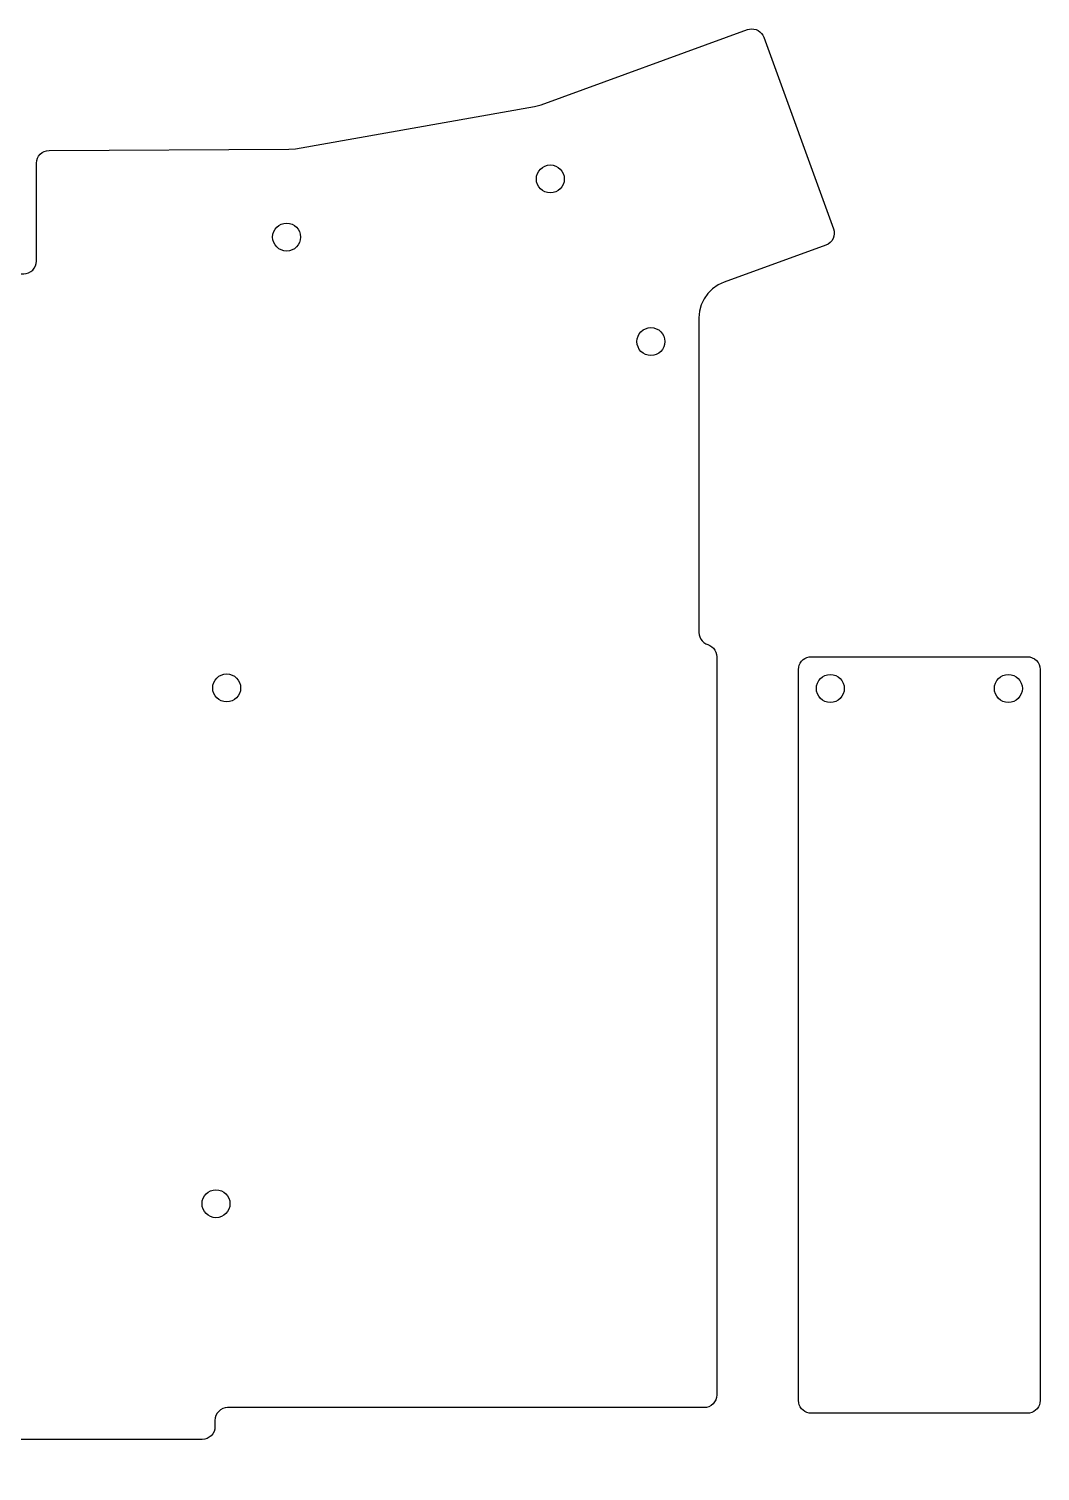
# Model space of a CAD drawing. Header units: inches. Extents: x 204 to 655, y 158 to 479.
# Drawn here: x 429.6 to 655.1, y 157.5 to 479.1 of the extents above; entities that cross this region are included whole.
import ezdxf

# ---------------------------------------------------------------- set-up
doc = ezdxf.new("R2010")
doc.units = ezdxf.units.IN
doc.header["$MEASUREMENT"] = 0

# ---------------------------------------------------------------- blocks, each defined once
blk = doc.blocks.new('block 9')
at = {"color": 7, "lineweight": 25, "true_color": 0xffffff}
blk.add_open_spline([(490.18, 432.65), (490.18, 434.37), (488.79, 435.76), (487.07, 435.76), (487.07, 435.76), (487.07, 435.76), (487.07, 435.76), (487.07, 435.76), (487.07, 435.76), (487.07, 435.76), (487.07, 435.76), (487.07, 435.76), (487.07, 435.76), (487.07, 435.76), (487.07, 435.76), (487.07, 435.76), (487.07, 435.76), (487.07, 435.76), (487.07, 435.76), (487.07, 435.76), (487.07, 435.76), (487.07, 435.76), (487.07, 435.76), (487.07, 435.76), (487.07, 435.76), (485.35, 435.76), (483.95, 434.37), (483.95, 432.65), (483.95, 432.65), (483.95, 432.65), (483.95, 432.65), (483.95, 432.65), (483.95, 432.65), (483.95, 432.65), (483.95, 432.65), (483.95, 432.65), (483.95, 432.65), (483.95, 432.65), (483.95, 432.65), (483.95, 432.65), (483.95, 432.65), (483.95, 432.65), (483.95, 432.65), (483.95, 432.65), (483.95, 432.65), (483.95, 432.65), (483.95, 432.65), (483.95, 432.65), (483.95, 432.65), (483.95, 430.93), (485.35, 429.53), (487.07, 429.53), (487.07, 429.53), (487.07, 429.53), (487.07, 429.53), (487.07, 429.53), (487.07, 429.53), (487.07, 429.53), (487.07, 429.53), (487.07, 429.53), (487.07, 429.53), (487.07, 429.53), (487.07, 429.53), (487.07, 429.53), (487.07, 429.53), (487.07, 429.53), (487.07, 429.53), (487.07, 429.53), (487.07, 429.53), (487.07, 429.53), (487.07, 429.53), (487.07, 429.53), (487.07, 429.53), (488.79, 429.53), (490.18, 430.93), (490.18, 432.65), (490.18, 432.65), (490.18, 432.65), (490.18, 432.65), (490.18, 432.65), (490.18, 432.65), (490.18, 432.65), (490.18, 432.65), (490.18, 432.65), (490.18, 432.65), (490.18, 432.65), (490.18, 432.65), (490.18, 432.65), (490.18, 432.65), (490.18, 432.65), (490.18, 432.65), (490.18, 432.65), (490.18, 432.65), (490.18, 432.65), (490.18, 432.65), (490.18, 432.65), (490.18, 432.65), (490.18, 432.65), (490.18, 432.65), (490.18, 432.65), (490.18, 432.65), (490.18, 432.65), (490.18, 432.65), (490.18, 432.65), (490.18, 432.65), (490.18, 432.65), (490.18, 432.65), (490.18, 432.65), (490.18, 432.65), (490.18, 432.65), (490.18, 432.65), (490.18, 432.65), (490.18, 432.65), (490.18, 432.65), (490.18, 432.65), (490.18, 432.65), (490.18, 432.65), (490.18, 432.65), (490.18, 432.65), (490.18, 432.65), (490.18, 432.65), (490.18, 432.65), (490.18, 432.65), (490.18, 432.65)], degree=3, knots=[0, 0, 0, 0, 1, 1, 1, 2, 2, 2, 3, 3, 3, 4, 4, 4, 5, 5, 5, 6, 6, 6, 7, 7, 7, 8, 8, 8, 9, 9, 9, 10, 10, 10, 11, 11, 11, 12, 12, 12, 13, 13, 13, 14, 14, 14, 15, 15, 15, 16, 16, 16, 17, 17, 17, 18, 18, 18, 19, 19, 19, 20, 20, 20, 21, 21, 21, 22, 22, 22, 23, 23, 23, 24, 24, 24, 25, 25, 25, 26, 26, 26, 27, 27, 27, 28, 28, 28, 29, 29, 29, 30, 30, 30, 31, 31, 31, 32, 32, 32, 33, 33, 33, 34, 34, 34, 35, 35, 35, 36, 36, 36, 37, 37, 37, 38, 38, 38, 39, 39, 39, 40, 40, 40, 41, 41, 41, 41], dxfattribs=at)
blk = doc.blocks.new('block 8')
blk.add_blockref('block 9', (0, 0))
blk = doc.blocks.new('block 7')
blk.add_blockref('block 8', (0, 0))
blk = doc.blocks.new('block 6')
blk.add_blockref('block 7', (0, 0))
blk = doc.blocks.new('block 13')
at = {"color": 7, "lineweight": 25, "true_color": 0xffffff}
blk.add_open_spline([(571.39, 409.36), (571.39, 411.08), (569.99, 412.47), (568.27, 412.47), (568.27, 412.47), (568.27, 412.47), (568.27, 412.47), (568.27, 412.47), (568.27, 412.47), (568.27, 412.47), (568.27, 412.47), (568.27, 412.47), (568.27, 412.47), (568.27, 412.47), (568.27, 412.47), (568.27, 412.47), (568.27, 412.47), (568.27, 412.47), (568.27, 412.47), (568.27, 412.47), (568.27, 412.47), (568.27, 412.47), (568.27, 412.47), (568.27, 412.47), (568.27, 412.47), (566.55, 412.47), (565.16, 411.08), (565.16, 409.36), (565.16, 409.36), (565.16, 409.36), (565.16, 409.36), (565.16, 409.36), (565.16, 409.36), (565.16, 409.36), (565.16, 409.36), (565.16, 409.36), (565.16, 409.36), (565.16, 409.36), (565.16, 409.36), (565.16, 409.36), (565.16, 409.36), (565.16, 409.36), (565.16, 409.36), (565.16, 409.36), (565.16, 409.36), (565.16, 409.36), (565.16, 409.36), (565.16, 409.36), (565.16, 409.36), (565.16, 407.64), (566.55, 406.24), (568.27, 406.24), (568.27, 406.24), (568.27, 406.24), (568.27, 406.24), (568.27, 406.24), (568.27, 406.24), (568.27, 406.24), (568.27, 406.24), (568.27, 406.24), (568.27, 406.24), (568.27, 406.24), (568.27, 406.24), (568.27, 406.24), (568.27, 406.24), (568.27, 406.24), (568.27, 406.24), (568.27, 406.24), (568.27, 406.24), (568.27, 406.24), (568.27, 406.24), (568.27, 406.24), (568.27, 406.24), (569.99, 406.24), (571.39, 407.64), (571.39, 409.36), (571.39, 409.36), (571.39, 409.36), (571.39, 409.36), (571.39, 409.36), (571.39, 409.36), (571.39, 409.36), (571.39, 409.36), (571.39, 409.36), (571.39, 409.36), (571.39, 409.36), (571.39, 409.36), (571.39, 409.36), (571.39, 409.36), (571.39, 409.36), (571.39, 409.36), (571.39, 409.36), (571.39, 409.36), (571.39, 409.36), (571.39, 409.36), (571.39, 409.36), (571.39, 409.36), (571.39, 409.36), (571.39, 409.36), (571.39, 409.36), (571.39, 409.36), (571.39, 409.36), (571.39, 409.36), (571.39, 409.36), (571.39, 409.36), (571.39, 409.36), (571.39, 409.36), (571.39, 409.36), (571.39, 409.36), (571.39, 409.36), (571.39, 409.36), (571.39, 409.36), (571.39, 409.36), (571.39, 409.36), (571.39, 409.36), (571.39, 409.36), (571.39, 409.36), (571.39, 409.36), (571.39, 409.36), (571.39, 409.36), (571.39, 409.36), (571.39, 409.36), (571.39, 409.36), (571.39, 409.36)], degree=3, knots=[0, 0, 0, 0, 1, 1, 1, 2, 2, 2, 3, 3, 3, 4, 4, 4, 5, 5, 5, 6, 6, 6, 7, 7, 7, 8, 8, 8, 9, 9, 9, 10, 10, 10, 11, 11, 11, 12, 12, 12, 13, 13, 13, 14, 14, 14, 15, 15, 15, 16, 16, 16, 17, 17, 17, 18, 18, 18, 19, 19, 19, 20, 20, 20, 21, 21, 21, 22, 22, 22, 23, 23, 23, 24, 24, 24, 25, 25, 25, 26, 26, 26, 27, 27, 27, 28, 28, 28, 29, 29, 29, 30, 30, 30, 31, 31, 31, 32, 32, 32, 33, 33, 33, 34, 34, 34, 35, 35, 35, 36, 36, 36, 37, 37, 37, 38, 38, 38, 39, 39, 39, 40, 40, 40, 41, 41, 41, 41], dxfattribs=at)
blk = doc.blocks.new('block 12')
blk.add_blockref('block 13', (0, 0))
blk = doc.blocks.new('block 11')
blk.add_blockref('block 12', (0, 0))
blk = doc.blocks.new('block 10')
blk.add_blockref('block 11', (0, 0))
blk = doc.blocks.new('block 29')
at = {"color": 7, "lineweight": 25, "true_color": 0xffffff}
blk.add_open_spline([(474.44, 217.15), (474.44, 218.87), (473.04, 220.26), (471.32, 220.26), (471.32, 220.26), (471.32, 220.26), (471.32, 220.26), (471.32, 220.26), (471.32, 220.26), (471.32, 220.26), (471.32, 220.26), (471.32, 220.26), (471.32, 220.26), (471.32, 220.26), (471.32, 220.26), (471.32, 220.26), (471.32, 220.26), (471.32, 220.26), (471.32, 220.26), (471.32, 220.26), (471.32, 220.26), (471.32, 220.26), (471.32, 220.26), (471.32, 220.26), (471.32, 220.26), (469.6, 220.26), (468.21, 218.87), (468.21, 217.15), (468.21, 217.15), (468.21, 217.15), (468.21, 217.15), (468.21, 217.15), (468.21, 217.15), (468.21, 217.15), (468.21, 217.15), (468.21, 217.15), (468.21, 217.15), (468.21, 217.15), (468.21, 217.15), (468.21, 217.15), (468.21, 217.15), (468.21, 217.15), (468.21, 217.15), (468.21, 217.15), (468.21, 217.15), (468.21, 217.15), (468.21, 217.15), (468.21, 217.15), (468.21, 217.15), (468.21, 215.43), (469.6, 214.03), (471.32, 214.03), (471.32, 214.03), (471.32, 214.03), (471.32, 214.03), (471.32, 214.03), (471.32, 214.03), (471.32, 214.03), (471.32, 214.03), (471.32, 214.03), (471.32, 214.03), (471.32, 214.03), (471.32, 214.03), (471.32, 214.03), (471.32, 214.03), (471.32, 214.03), (471.32, 214.03), (471.32, 214.03), (471.32, 214.03), (471.32, 214.03), (471.32, 214.03), (471.32, 214.03), (471.32, 214.03), (473.04, 214.03), (474.44, 215.43), (474.44, 217.15), (474.44, 217.15), (474.44, 217.15), (474.44, 217.15), (474.44, 217.15), (474.44, 217.15), (474.44, 217.15), (474.44, 217.15), (474.44, 217.15), (474.44, 217.15), (474.44, 217.15), (474.44, 217.15), (474.44, 217.15), (474.44, 217.15), (474.44, 217.15), (474.44, 217.15), (474.44, 217.15), (474.44, 217.15), (474.44, 217.15), (474.44, 217.15), (474.44, 217.15), (474.44, 217.15), (474.44, 217.15), (474.44, 217.15), (474.44, 217.15), (474.44, 217.15), (474.44, 217.15), (474.44, 217.15), (474.44, 217.15), (474.44, 217.15), (474.44, 217.15), (474.44, 217.15), (474.44, 217.15), (474.44, 217.15), (474.44, 217.15), (474.44, 217.15), (474.44, 217.15), (474.44, 217.15), (474.44, 217.15), (474.44, 217.15), (474.44, 217.15), (474.44, 217.15), (474.44, 217.15), (474.44, 217.15), (474.44, 217.15), (474.44, 217.15), (474.44, 217.15), (474.44, 217.15), (474.44, 217.15)], degree=3, knots=[0, 0, 0, 0, 1, 1, 1, 2, 2, 2, 3, 3, 3, 4, 4, 4, 5, 5, 5, 6, 6, 6, 7, 7, 7, 8, 8, 8, 9, 9, 9, 10, 10, 10, 11, 11, 11, 12, 12, 12, 13, 13, 13, 14, 14, 14, 15, 15, 15, 16, 16, 16, 17, 17, 17, 18, 18, 18, 19, 19, 19, 20, 20, 20, 21, 21, 21, 22, 22, 22, 23, 23, 23, 24, 24, 24, 25, 25, 25, 26, 26, 26, 27, 27, 27, 28, 28, 28, 29, 29, 29, 30, 30, 30, 31, 31, 31, 32, 32, 32, 33, 33, 33, 34, 34, 34, 35, 35, 35, 36, 36, 36, 37, 37, 37, 38, 38, 38, 39, 39, 39, 40, 40, 40, 41, 41, 41, 41], dxfattribs=at)
blk = doc.blocks.new('block 28')
blk.add_blockref('block 29', (0, 0))
blk = doc.blocks.new('block 27')
blk.add_blockref('block 28', (0, 0))
blk = doc.blocks.new('block 26')
blk.add_blockref('block 27', (0, 0))
blk = doc.blocks.new('block 33')
at = {"color": 7, "lineweight": 25, "true_color": 0xffffff}
blk.add_open_spline([(476.81, 332.14), (476.81, 333.86), (475.41, 335.26), (473.69, 335.26), (473.69, 335.26), (473.69, 335.26), (473.69, 335.26), (473.69, 335.26), (473.69, 335.26), (473.69, 335.26), (473.69, 335.26), (473.69, 335.26), (473.69, 335.26), (473.69, 335.26), (473.69, 335.26), (473.69, 335.26), (473.69, 335.26), (473.69, 335.26), (473.69, 335.26), (473.69, 335.26), (473.69, 335.26), (473.69, 335.26), (473.69, 335.26), (473.69, 335.26), (473.69, 335.26), (471.97, 335.26), (470.58, 333.86), (470.58, 332.14), (470.58, 332.14), (470.58, 332.14), (470.58, 332.14), (470.58, 332.14), (470.58, 332.14), (470.58, 332.14), (470.58, 332.14), (470.58, 332.14), (470.58, 332.14), (470.58, 332.14), (470.58, 332.14), (470.58, 332.14), (470.58, 332.14), (470.58, 332.14), (470.58, 332.14), (470.58, 332.14), (470.58, 332.14), (470.58, 332.14), (470.58, 332.14), (470.58, 332.14), (470.58, 332.14), (470.58, 330.42), (471.97, 329.03), (473.69, 329.03), (473.69, 329.03), (473.69, 329.03), (473.69, 329.03), (473.69, 329.03), (473.69, 329.03), (473.69, 329.03), (473.69, 329.03), (473.69, 329.03), (473.69, 329.03), (473.69, 329.03), (473.69, 329.03), (473.69, 329.03), (473.69, 329.03), (473.69, 329.03), (473.69, 329.03), (473.69, 329.03), (473.69, 329.03), (473.69, 329.03), (473.69, 329.03), (473.69, 329.03), (473.69, 329.03), (475.41, 329.03), (476.81, 330.42), (476.81, 332.14), (476.81, 332.14), (476.81, 332.14), (476.81, 332.14), (476.81, 332.14), (476.81, 332.14), (476.81, 332.14), (476.81, 332.14), (476.81, 332.14), (476.81, 332.14), (476.81, 332.14), (476.81, 332.14), (476.81, 332.14), (476.81, 332.14), (476.81, 332.14), (476.81, 332.14), (476.81, 332.14), (476.81, 332.14), (476.81, 332.14), (476.81, 332.14), (476.81, 332.14), (476.81, 332.14), (476.81, 332.14), (476.81, 332.14), (476.81, 332.14), (476.81, 332.14), (476.81, 332.14), (476.81, 332.14), (476.81, 332.14), (476.81, 332.14), (476.81, 332.14), (476.81, 332.14), (476.81, 332.14), (476.81, 332.14), (476.81, 332.14), (476.81, 332.14), (476.81, 332.14), (476.81, 332.14), (476.81, 332.14), (476.81, 332.14), (476.81, 332.14), (476.81, 332.14), (476.81, 332.14), (476.81, 332.14), (476.81, 332.14), (476.81, 332.14), (476.81, 332.14), (476.81, 332.14), (476.81, 332.14)], degree=3, knots=[0, 0, 0, 0, 1, 1, 1, 2, 2, 2, 3, 3, 3, 4, 4, 4, 5, 5, 5, 6, 6, 6, 7, 7, 7, 8, 8, 8, 9, 9, 9, 10, 10, 10, 11, 11, 11, 12, 12, 12, 13, 13, 13, 14, 14, 14, 15, 15, 15, 16, 16, 16, 17, 17, 17, 18, 18, 18, 19, 19, 19, 20, 20, 20, 21, 21, 21, 22, 22, 22, 23, 23, 23, 24, 24, 24, 25, 25, 25, 26, 26, 26, 27, 27, 27, 28, 28, 28, 29, 29, 29, 30, 30, 30, 31, 31, 31, 32, 32, 32, 33, 33, 33, 34, 34, 34, 35, 35, 35, 36, 36, 36, 37, 37, 37, 38, 38, 38, 39, 39, 39, 40, 40, 40, 41, 41, 41, 41], dxfattribs=at)
blk = doc.blocks.new('block 32')
blk.add_blockref('block 33', (0, 0))
blk = doc.blocks.new('block 31')
blk.add_blockref('block 32', (0, 0))
blk = doc.blocks.new('block 30')
blk.add_blockref('block 31', (0, 0))
blk = doc.blocks.new('block 37')
at = {"color": 7, "lineweight": 25, "true_color": 0xffffff}
blk.add_open_spline([(548.97, 445.62), (548.97, 447.34), (547.58, 448.73), (545.86, 448.73), (545.86, 448.73), (545.86, 448.73), (545.86, 448.73), (545.86, 448.73), (545.86, 448.73), (545.86, 448.73), (545.86, 448.73), (545.86, 448.73), (545.86, 448.73), (545.86, 448.73), (545.86, 448.73), (545.86, 448.73), (545.86, 448.73), (545.86, 448.73), (545.86, 448.73), (545.86, 448.73), (545.86, 448.73), (545.86, 448.73), (545.86, 448.73), (545.86, 448.73), (545.86, 448.73), (544.14, 448.73), (542.74, 447.34), (542.74, 445.62), (542.74, 445.62), (542.74, 445.62), (542.74, 445.62), (542.74, 445.62), (542.74, 445.62), (542.74, 445.62), (542.74, 445.62), (542.74, 445.62), (542.74, 445.62), (542.74, 445.62), (542.74, 445.62), (542.74, 445.62), (542.74, 445.62), (542.74, 445.62), (542.74, 445.62), (542.74, 445.62), (542.74, 445.62), (542.74, 445.62), (542.74, 445.62), (542.74, 445.62), (542.74, 445.62), (542.74, 443.9), (544.14, 442.5), (545.86, 442.5), (545.86, 442.5), (545.86, 442.5), (545.86, 442.5), (545.86, 442.5), (545.86, 442.5), (545.86, 442.5), (545.86, 442.5), (545.86, 442.5), (545.86, 442.5), (545.86, 442.5), (545.86, 442.5), (545.86, 442.5), (545.86, 442.5), (545.86, 442.5), (545.86, 442.5), (545.86, 442.5), (545.86, 442.5), (545.86, 442.5), (545.86, 442.5), (545.86, 442.5), (545.86, 442.5), (547.58, 442.5), (548.97, 443.9), (548.97, 445.62), (548.97, 445.62), (548.97, 445.62), (548.97, 445.62), (548.97, 445.62), (548.97, 445.62), (548.97, 445.62), (548.97, 445.62), (548.97, 445.62), (548.97, 445.62), (548.97, 445.62), (548.97, 445.62), (548.97, 445.62), (548.97, 445.62), (548.97, 445.62), (548.97, 445.62), (548.97, 445.62), (548.97, 445.62), (548.97, 445.62), (548.97, 445.62), (548.97, 445.62), (548.97, 445.62), (548.97, 445.62), (548.97, 445.62), (548.97, 445.62), (548.97, 445.62), (548.97, 445.62), (548.97, 445.62), (548.97, 445.62), (548.97, 445.62), (548.97, 445.62), (548.97, 445.62), (548.97, 445.62), (548.97, 445.62), (548.97, 445.62), (548.97, 445.62), (548.97, 445.62), (548.97, 445.62), (548.97, 445.62), (548.97, 445.62), (548.97, 445.62), (548.97, 445.62), (548.97, 445.62), (548.97, 445.62), (548.97, 445.62), (548.97, 445.62), (548.97, 445.62), (548.97, 445.62), (548.97, 445.62)], degree=3, knots=[0, 0, 0, 0, 1, 1, 1, 2, 2, 2, 3, 3, 3, 4, 4, 4, 5, 5, 5, 6, 6, 6, 7, 7, 7, 8, 8, 8, 9, 9, 9, 10, 10, 10, 11, 11, 11, 12, 12, 12, 13, 13, 13, 14, 14, 14, 15, 15, 15, 16, 16, 16, 17, 17, 17, 18, 18, 18, 19, 19, 19, 20, 20, 20, 21, 21, 21, 22, 22, 22, 23, 23, 23, 24, 24, 24, 25, 25, 25, 26, 26, 26, 27, 27, 27, 28, 28, 28, 29, 29, 29, 30, 30, 30, 31, 31, 31, 32, 32, 32, 33, 33, 33, 34, 34, 34, 35, 35, 35, 36, 36, 36, 37, 37, 37, 38, 38, 38, 39, 39, 39, 40, 40, 40, 41, 41, 41, 41], dxfattribs=at)
blk = doc.blocks.new('block 36')
blk.add_blockref('block 37', (0, 0))
blk = doc.blocks.new('block 35')
blk.add_blockref('block 36', (0, 0))
blk = doc.blocks.new('block 34')
blk.add_blockref('block 35', (0, 0))
blk = doc.blocks.new('block 41')
at = {"color": 7, "lineweight": 25, "true_color": 0xffffff}
blk.add_lwpolyline([(306.39, 457.62), (306.94, 457.57), (307.47, 457.4), (307.96, 457.14), (308.39, 456.79), (308.74, 456.36), (309, 455.87), (309.16, 455.34), (309.22, 454.79)], dxfattribs=at)
blk = doc.blocks.new('block 40')
blk.add_blockref('block 41', (0, 0))
blk = doc.blocks.new('block 39')
blk.add_blockref('block 40', (0, 0))
blk = doc.blocks.new('block 44')
at = {"color": 7, "lineweight": 25, "true_color": 0xffffff}
blk.add_lwpolyline([(309.22, 454.79), (309.22, 440.63)], dxfattribs=at)
blk = doc.blocks.new('block 43')
blk.add_blockref('block 44', (0, 0))
blk = doc.blocks.new('block 42')
blk.add_blockref('block 43', (0, 0))
blk = doc.blocks.new('block 47')
at = {"color": 7, "lineweight": 25, "true_color": 0xffffff}
blk.add_lwpolyline([(309.22, 440.63), (309.27, 440.07), (309.43, 439.54), (309.7, 439.05), (310.05, 438.62), (310.48, 438.27), (310.97, 438.01), (311.5, 437.85), (312.05, 437.79)], dxfattribs=at)
blk = doc.blocks.new('block 46')
blk.add_blockref('block 47', (0, 0))
blk = doc.blocks.new('block 45')
blk.add_blockref('block 46', (0, 0))
blk = doc.blocks.new('block 50')
at = {"color": 7, "lineweight": 25, "true_color": 0xffffff}
blk.add_lwpolyline([(312.05, 437.79), (360.34, 437.79)], dxfattribs=at)
blk = doc.blocks.new('block 49')
blk.add_blockref('block 50', (0, 0))
blk = doc.blocks.new('block 48')
blk.add_blockref('block 49', (0, 0))
blk = doc.blocks.new('block 53')
at = {"color": 7, "lineweight": 25, "true_color": 0xffffff}
blk.add_lwpolyline([(360.34, 437.79), (360.9, 437.74), (361.43, 437.58), (361.92, 437.32), (362.35, 436.96), (362.7, 436.53), (362.96, 436.05), (363.12, 435.51), (363.18, 434.96)], dxfattribs=at)
blk = doc.blocks.new('block 52')
blk.add_blockref('block 53', (0, 0))
blk = doc.blocks.new('block 51')
blk.add_blockref('block 52', (0, 0))
blk = doc.blocks.new('block 56')
at = {"color": 7, "lineweight": 25, "true_color": 0xffffff}
blk.add_lwpolyline([(363.18, 434.96), (363.18, 427.31)], dxfattribs=at)
blk = doc.blocks.new('block 55')
blk.add_blockref('block 56', (0, 0))
blk = doc.blocks.new('block 54')
blk.add_blockref('block 55', (0, 0))
blk = doc.blocks.new('block 59')
at = {"color": 7, "lineweight": 25, "true_color": 0xffffff}
blk.add_lwpolyline([(363.18, 427.31), (363.22, 426.82), (363.35, 426.34), (363.56, 425.9), (363.84, 425.49), (364.19, 425.14), (364.59, 424.86), (365.04, 424.65), (365.52, 424.52), (366.01, 424.48)], dxfattribs=at)
blk = doc.blocks.new('block 58')
blk.add_blockref('block 59', (0, 0))
blk = doc.blocks.new('block 57')
blk.add_blockref('block 58', (0, 0))
blk = doc.blocks.new('block 62')
at = {"color": 7, "lineweight": 25, "true_color": 0xffffff}
blk.add_lwpolyline([(366.01, 424.48), (428.46, 424.48)], dxfattribs=at)
blk = doc.blocks.new('block 61')
blk.add_blockref('block 62', (0, 0))
blk = doc.blocks.new('block 60')
blk.add_blockref('block 61', (0, 0))
blk = doc.blocks.new('block 65')
at = {"color": 7, "lineweight": 25, "true_color": 0xffffff}
blk.add_lwpolyline([(428.46, 424.48), (429.02, 424.54), (429.55, 424.7), (430.04, 424.96), (430.47, 425.31), (430.82, 425.74), (431.08, 426.23), (431.24, 426.76), (431.3, 427.31)], dxfattribs=at)
blk = doc.blocks.new('block 64')
blk.add_blockref('block 65', (0, 0))
blk = doc.blocks.new('block 63')
blk.add_blockref('block 64', (0, 0))
blk = doc.blocks.new('block 68')
at = {"color": 7, "lineweight": 25, "true_color": 0xffffff}
blk.add_lwpolyline([(431.3, 427.31), (431.3, 449.14)], dxfattribs=at)
blk = doc.blocks.new('block 67')
blk.add_blockref('block 68', (0, 0))
blk = doc.blocks.new('block 66')
blk.add_blockref('block 67', (0, 0))
blk = doc.blocks.new('block 71')
at = {"color": 7, "lineweight": 25, "true_color": 0xffffff}
blk.add_lwpolyline([(431.3, 449.14), (431.35, 449.69), (431.51, 450.22), (431.77, 450.71), (432.12, 451.13), (432.55, 451.49), (433.03, 451.75), (433.56, 451.91), (434.12, 451.97)], dxfattribs=at)
blk = doc.blocks.new('block 70')
blk.add_blockref('block 71', (0, 0))
blk = doc.blocks.new('block 69')
blk.add_blockref('block 70', (0, 0))
blk = doc.blocks.new('block 74')
at = {"color": 7, "lineweight": 25, "true_color": 0xffffff}
blk.add_lwpolyline([(434.12, 451.97), (487.59, 452.22)], dxfattribs=at)
blk = doc.blocks.new('block 73')
blk.add_blockref('block 74', (0, 0))
blk = doc.blocks.new('block 72')
blk.add_blockref('block 73', (0, 0))
blk = doc.blocks.new('block 77')
at = {"color": 7, "lineweight": 25, "true_color": 0xffffff}
blk.add_lwpolyline([(487.59, 452.22), (489.02, 452.35)], dxfattribs=at)
blk = doc.blocks.new('block 76')
blk.add_blockref('block 77', (0, 0))
blk = doc.blocks.new('block 75')
blk.add_blockref('block 76', (0, 0))
blk = doc.blocks.new('block 80')
at = {"color": 7, "lineweight": 25, "true_color": 0xffffff}
blk.add_lwpolyline([(489.02, 452.35), (542.35, 461.77)], dxfattribs=at)
blk = doc.blocks.new('block 79')
blk.add_blockref('block 80', (0, 0))
blk = doc.blocks.new('block 78')
blk.add_blockref('block 79', (0, 0))
blk = doc.blocks.new('block 83')
at = {"color": 7, "lineweight": 25, "true_color": 0xffffff}
blk.add_lwpolyline([(542.35, 461.77), (543.78, 462.16)], dxfattribs=at)
blk = doc.blocks.new('block 82')
blk.add_blockref('block 83', (0, 0))
blk = doc.blocks.new('block 81')
blk.add_blockref('block 82', (0, 0))
blk = doc.blocks.new('block 86')
at = {"color": 7, "lineweight": 25, "true_color": 0xffffff}
blk.add_lwpolyline([(543.78, 462.16), (589.79, 478.9)], dxfattribs=at)
blk = doc.blocks.new('block 85')
blk.add_blockref('block 86', (0, 0))
blk = doc.blocks.new('block 84')
blk.add_blockref('block 85', (0, 0))
blk = doc.blocks.new('block 89')
at = {"color": 7, "lineweight": 25, "true_color": 0xffffff}
blk.add_lwpolyline([(589.79, 478.9), (590.27, 479.03), (590.76, 479.07), (591.25, 479.03), (591.73, 478.9), (592.18, 478.7), (592.58, 478.41), (592.93, 478.06), (593.21, 477.66), (593.42, 477.21)], dxfattribs=at)
blk = doc.blocks.new('block 88')
blk.add_blockref('block 89', (0, 0))
blk = doc.blocks.new('block 87')
blk.add_blockref('block 88', (0, 0))
blk = doc.blocks.new('block 92')
at = {"color": 7, "lineweight": 25, "true_color": 0xffffff}
blk.add_lwpolyline([(593.42, 477.21), (608.97, 434.49)], dxfattribs=at)
blk = doc.blocks.new('block 91')
blk.add_blockref('block 92', (0, 0))
blk = doc.blocks.new('block 90')
blk.add_blockref('block 91', (0, 0))
blk = doc.blocks.new('block 95')
at = {"color": 7, "lineweight": 25, "true_color": 0xffffff}
blk.add_lwpolyline([(608.97, 434.49), (609.11, 433.96), (609.14, 433.4), (609.06, 432.85), (608.88, 432.33), (608.59, 431.85), (608.22, 431.43), (607.78, 431.1), (607.28, 430.86)], dxfattribs=at)
blk = doc.blocks.new('block 94')
blk.add_blockref('block 95', (0, 0))
blk = doc.blocks.new('block 93')
blk.add_blockref('block 94', (0, 0))
blk = doc.blocks.new('block 98')
at = {"color": 7, "lineweight": 25, "true_color": 0xffffff}
blk.add_lwpolyline([(607.28, 430.86), (584.59, 422.6)], dxfattribs=at)
blk = doc.blocks.new('block 97')
blk.add_blockref('block 98', (0, 0))
blk = doc.blocks.new('block 96')
blk.add_blockref('block 97', (0, 0))
blk = doc.blocks.new('block 101')
at = {"color": 7, "lineweight": 25, "true_color": 0xffffff}
blk.add_lwpolyline([(584.59, 422.6), (583.25, 421.98), (582.04, 421.13), (580.99, 420.08), (580.14, 418.87), (579.51, 417.53), (579.13, 416.1), (579, 414.62)], dxfattribs=at)
blk = doc.blocks.new('block 100')
blk.add_blockref('block 101', (0, 0))
blk = doc.blocks.new('block 99')
blk.add_blockref('block 100', (0, 0))
blk = doc.blocks.new('block 104')
at = {"color": 7, "lineweight": 25, "true_color": 0xffffff}
blk.add_lwpolyline([(579, 414.62), (579, 344.5)], dxfattribs=at)
blk = doc.blocks.new('block 103')
blk.add_blockref('block 104', (0, 0))
blk = doc.blocks.new('block 102')
blk.add_blockref('block 103', (0, 0))
blk = doc.blocks.new('block 107')
at = {"color": 7, "lineweight": 25, "true_color": 0xffffff}
blk.add_lwpolyline([(579, 344.5), (579.05, 343.99), (579.18, 343.5), (579.41, 343.04), (579.71, 342.63), (580.08, 342.28), (580.51, 342), (580.98, 341.8)], dxfattribs=at)
blk = doc.blocks.new('block 106')
blk.add_blockref('block 107', (0, 0))
blk = doc.blocks.new('block 105')
blk.add_blockref('block 106', (0, 0))
blk = doc.blocks.new('block 110')
at = {"color": 7, "lineweight": 25, "true_color": 0xffffff}
blk.add_lwpolyline([(580.98, 341.8), (581.45, 341.6), (581.88, 341.32), (582.25, 340.97), (582.55, 340.56), (582.78, 340.1), (582.91, 339.61), (582.96, 339.1)], dxfattribs=at)
blk = doc.blocks.new('block 109')
blk.add_blockref('block 110', (0, 0))
blk = doc.blocks.new('block 108')
blk.add_blockref('block 109', (0, 0))
blk = doc.blocks.new('block 113')
at = {"color": 7, "lineweight": 25, "true_color": 0xffffff}
blk.add_lwpolyline([(582.96, 339.1), (582.96, 239.81), (582.96, 174.52)], dxfattribs=at)
blk = doc.blocks.new('block 112')
blk.add_blockref('block 113', (0, 0))
blk = doc.blocks.new('block 111')
blk.add_blockref('block 112', (0, 0))
blk = doc.blocks.new('block 116')
at = {"color": 7, "lineweight": 25, "true_color": 0xffffff}
blk.add_lwpolyline([(582.96, 174.52), (582.91, 173.97), (582.75, 173.43), (582.48, 172.95), (582.13, 172.52), (581.7, 172.16), (581.21, 171.9), (580.68, 171.74), (580.13, 171.69)], dxfattribs=at)
blk = doc.blocks.new('block 115')
blk.add_blockref('block 116', (0, 0))
blk = doc.blocks.new('block 114')
blk.add_blockref('block 115', (0, 0))
blk = doc.blocks.new('block 119')
at = {"color": 7, "lineweight": 25, "true_color": 0xffffff}
blk.add_lwpolyline([(580.13, 171.69), (473.92, 171.69)], dxfattribs=at)
blk = doc.blocks.new('block 118')
blk.add_blockref('block 119', (0, 0))
blk = doc.blocks.new('block 117')
blk.add_blockref('block 118', (0, 0))
blk = doc.blocks.new('block 122')
at = {"color": 7, "lineweight": 25, "true_color": 0xffffff}
blk.add_lwpolyline([(473.92, 171.69), (473.37, 171.63), (472.84, 171.47), (472.35, 171.21), (471.92, 170.86), (471.57, 170.43), (471.31, 169.94), (471.15, 169.41), (471.09, 168.85)], dxfattribs=at)
blk = doc.blocks.new('block 121')
blk.add_blockref('block 122', (0, 0))
blk = doc.blocks.new('block 120')
blk.add_blockref('block 121', (0, 0))
blk = doc.blocks.new('block 125')
at = {"color": 7, "lineweight": 25, "true_color": 0xffffff}
blk.add_lwpolyline([(471.09, 168.85), (471.09, 167.44)], dxfattribs=at)
blk = doc.blocks.new('block 124')
blk.add_blockref('block 125', (0, 0))
blk = doc.blocks.new('block 123')
blk.add_blockref('block 124', (0, 0))
blk = doc.blocks.new('block 128')
at = {"color": 7, "lineweight": 25, "true_color": 0xffffff}
blk.add_lwpolyline([(471.09, 167.44), (471.04, 166.88), (470.88, 166.35), (470.61, 165.86), (470.26, 165.43), (469.83, 165.08), (469.34, 164.82), (468.81, 164.66), (468.26, 164.61)], dxfattribs=at)
blk = doc.blocks.new('block 127')
blk.add_blockref('block 128', (0, 0))
blk = doc.blocks.new('block 126')
blk.add_blockref('block 127', (0, 0))
blk = doc.blocks.new('block 131')
at = {"color": 7, "lineweight": 25, "true_color": 0xffffff}
blk.add_lwpolyline([(468.26, 164.61), (419.97, 164.61)], dxfattribs=at)
blk = doc.blocks.new('block 130')
blk.add_blockref('block 131', (0, 0))
blk = doc.blocks.new('block 129')
blk.add_blockref('block 130', (0, 0))
blk = doc.blocks.new('block 134')
at = {"color": 7, "lineweight": 25, "true_color": 0xffffff}
blk.add_lwpolyline([(419.97, 164.61), (419.41, 164.55), (418.88, 164.39), (418.39, 164.13), (417.96, 163.78), (417.61, 163.35), (417.35, 162.86), (417.19, 162.33), (417.13, 161.77)], dxfattribs=at)
blk = doc.blocks.new('block 133')
blk.add_blockref('block 134', (0, 0))
blk = doc.blocks.new('block 132')
blk.add_blockref('block 133', (0, 0))
blk = doc.blocks.new('block 137')
at = {"color": 7, "lineweight": 25, "true_color": 0xffffff}
blk.add_lwpolyline([(417.13, 161.77), (417.13, 160.36)], dxfattribs=at)
blk = doc.blocks.new('block 136')
blk.add_blockref('block 137', (0, 0))
blk = doc.blocks.new('block 135')
blk.add_blockref('block 136', (0, 0))
blk = doc.blocks.new('block 140')
at = {"color": 7, "lineweight": 25, "true_color": 0xffffff}
blk.add_lwpolyline([(417.13, 160.36), (417.08, 159.8), (416.92, 159.27), (416.66, 158.78), (416.3, 158.35), (415.87, 158), (415.38, 157.74), (414.85, 157.58), (414.3, 157.53)], dxfattribs=at)
blk = doc.blocks.new('block 139')
blk.add_blockref('block 140', (0, 0))
blk = doc.blocks.new('block 138')
blk.add_blockref('block 139', (0, 0))
blk = doc.blocks.new('block 143')
at = {"color": 7, "lineweight": 25, "true_color": 0xffffff}
blk.add_lwpolyline([(414.3, 157.53), (368.84, 157.53)], dxfattribs=at)
blk = doc.blocks.new('block 142')
blk.add_blockref('block 143', (0, 0))
blk = doc.blocks.new('block 141')
blk.add_blockref('block 142', (0, 0))
blk = doc.blocks.new('block 146')
at = {"color": 7, "lineweight": 25, "true_color": 0xffffff}
blk.add_lwpolyline([(368.84, 157.53), (368.35, 157.57), (367.87, 157.7), (367.42, 157.9), (367.02, 158.19), (366.67, 158.54), (366.39, 158.94), (366.18, 159.39), (366.05, 159.86), (366.01, 160.36)], dxfattribs=at)
blk = doc.blocks.new('block 145')
blk.add_blockref('block 146', (0, 0))
blk = doc.blocks.new('block 144')
blk.add_blockref('block 145', (0, 0))
blk = doc.blocks.new('block 149')
at = {"color": 7, "lineweight": 25, "true_color": 0xffffff}
blk.add_lwpolyline([(366.01, 160.36), (366.01, 168)], dxfattribs=at)
blk = doc.blocks.new('block 148')
blk.add_blockref('block 149', (0, 0))
blk = doc.blocks.new('block 147')
blk.add_blockref('block 148', (0, 0))
blk = doc.blocks.new('block 152')
at = {"color": 7, "lineweight": 25, "true_color": 0xffffff}
blk.add_lwpolyline([(366.01, 168), (365.95, 168.56), (365.79, 169.09), (365.53, 169.58), (365.18, 170.01), (364.75, 170.36), (364.26, 170.62), (363.73, 170.78), (363.18, 170.84)], dxfattribs=at)
blk = doc.blocks.new('block 151')
blk.add_blockref('block 152', (0, 0))
blk = doc.blocks.new('block 150')
blk.add_blockref('block 151', (0, 0))
blk = doc.blocks.new('block 155')
at = {"color": 7, "lineweight": 25, "true_color": 0xffffff}
blk.add_lwpolyline([(363.18, 170.84), (314.88, 170.84)], dxfattribs=at)
blk = doc.blocks.new('block 154')
blk.add_blockref('block 155', (0, 0))
blk = doc.blocks.new('block 153')
blk.add_blockref('block 154', (0, 0))
blk = doc.blocks.new('block 158')
at = {"color": 7, "lineweight": 25, "true_color": 0xffffff}
blk.add_lwpolyline([(314.88, 170.84), (314.39, 170.88), (313.91, 171.01), (313.47, 171.22), (313.06, 171.5), (312.71, 171.85), (312.43, 172.25), (312.22, 172.7), (312.09, 173.18), (312.05, 173.67)], dxfattribs=at)
blk = doc.blocks.new('block 157')
blk.add_blockref('block 158', (0, 0))
blk = doc.blocks.new('block 156')
blk.add_blockref('block 157', (0, 0))
blk = doc.blocks.new('block 161')
at = {"color": 7, "lineweight": 25, "true_color": 0xffffff}
blk.add_lwpolyline([(312.05, 173.67), (312.05, 187.83)], dxfattribs=at)
blk = doc.blocks.new('block 160')
blk.add_blockref('block 161', (0, 0))
blk = doc.blocks.new('block 159')
blk.add_blockref('block 160', (0, 0))
blk = doc.blocks.new('block 164')
at = {"color": 7, "lineweight": 25, "true_color": 0xffffff}
blk.add_lwpolyline([(312.05, 187.83), (312, 188.38), (311.83, 188.92), (311.57, 189.41), (311.22, 189.83), (310.79, 190.19), (310.3, 190.45), (309.77, 190.61), (309.22, 190.66)], dxfattribs=at)
blk = doc.blocks.new('block 163')
blk.add_blockref('block 164', (0, 0))
blk = doc.blocks.new('block 162')
blk.add_blockref('block 163', (0, 0))
blk = doc.blocks.new('block 167')
at = {"color": 7, "lineweight": 25, "true_color": 0xffffff}
blk.add_lwpolyline([(309.22, 190.66), (258.09, 190.66), (206.97, 190.66)], dxfattribs=at)
blk = doc.blocks.new('block 166')
blk.add_blockref('block 167', (0, 0))
blk = doc.blocks.new('block 165')
blk.add_blockref('block 166', (0, 0))
blk = doc.blocks.new('block 170')
at = {"color": 7, "lineweight": 25, "true_color": 0xffffff}
blk.add_lwpolyline([(206.97, 190.66), (206.42, 190.72), (205.88, 190.88), (205.39, 191.14), (204.96, 191.49), (204.61, 191.92), (204.35, 192.41), (204.19, 192.94), (204.13, 193.5)], dxfattribs=at)
blk = doc.blocks.new('block 169')
blk.add_blockref('block 170', (0, 0))
blk = doc.blocks.new('block 168')
blk.add_blockref('block 169', (0, 0))
blk = doc.blocks.new('block 173')
at = {"color": 7, "lineweight": 25, "true_color": 0xffffff}
blk.add_lwpolyline([(204.13, 193.5), (204.13, 454.79)], dxfattribs=at)
blk = doc.blocks.new('block 172')
blk.add_blockref('block 173', (0, 0))
blk = doc.blocks.new('block 171')
blk.add_blockref('block 172', (0, 0))
blk = doc.blocks.new('block 176')
at = {"color": 7, "lineweight": 25, "true_color": 0xffffff}
blk.add_lwpolyline([(204.13, 454.79), (204.18, 455.28), (204.31, 455.76), (204.51, 456.2), (204.8, 456.61), (205.15, 456.96), (205.55, 457.24), (206, 457.45), (206.48, 457.58), (206.97, 457.62)], dxfattribs=at)
blk = doc.blocks.new('block 175')
blk.add_blockref('block 176', (0, 0))
blk = doc.blocks.new('block 174')
blk.add_blockref('block 175', (0, 0))
blk = doc.blocks.new('block 179')
at = {"color": 7, "lineweight": 25, "true_color": 0xffffff}
blk.add_lwpolyline([(206.97, 457.62), (258.09, 457.62), (306.39, 457.62)], dxfattribs=at)
blk = doc.blocks.new('block 178')
blk.add_blockref('block 179', (0, 0))
blk = doc.blocks.new('block 177')
blk.add_blockref('block 178', (0, 0))
blk = doc.blocks.new('block 38')
for name in ['block 84', 'block 87', 'block 90', 'block 78', 'block 81', 'block 174', 'block 177', 'block 39', 'block 171', 'block 42', 'block 69', 'block 72', 'block 75', 'block 66', 'block 45', 'block 48', 'block 51', 'block 54', 'block 93', 'block 96', 'block 57', 'block 60', 'block 63', 'block 99', 'block 102', 'block 105', 'block 108', 'block 111', 'block 168', 'block 165', 'block 162', 'block 159', 'block 156', 'block 114', 'block 153', 'block 150', 'block 120', 'block 117', 'block 147', 'block 126', 'block 123', 'block 132', 'block 129', 'block 135', 'block 144', 'block 138', 'block 141']:
    blk.add_blockref(name, (0, 0))
blk = doc.blocks.new('block 183')
at = {"color": 7, "lineweight": 25, "true_color": 0xffffff}
blk.add_lwpolyline([(604.03, 170.43), (603.54, 170.47), (603.06, 170.6), (602.62, 170.81), (602.21, 171.09), (601.86, 171.44), (601.58, 171.85), (601.37, 172.29), (601.24, 172.77), (601.2, 173.26)], dxfattribs=at)
blk = doc.blocks.new('block 182')
blk.add_blockref('block 183', (0, 0))
blk = doc.blocks.new('block 181')
blk.add_blockref('block 182', (0, 0))
blk = doc.blocks.new('block 186')
at = {"color": 7, "lineweight": 25, "true_color": 0xffffff}
blk.add_lwpolyline([(601.2, 173.26), (601.2, 336.26)], dxfattribs=at)
blk = doc.blocks.new('block 185')
blk.add_blockref('block 186', (0, 0))
blk = doc.blocks.new('block 184')
blk.add_blockref('block 185', (0, 0))
blk = doc.blocks.new('block 189')
at = {"color": 7, "lineweight": 25, "true_color": 0xffffff}
blk.add_lwpolyline([(601.2, 336.26), (601.24, 336.76), (601.37, 337.24), (601.58, 337.68), (601.86, 338.09), (602.21, 338.44), (602.62, 338.72), (603.06, 338.93), (603.54, 339.06), (604.03, 339.1)], dxfattribs=at)
blk = doc.blocks.new('block 188')
blk.add_blockref('block 189', (0, 0))
blk = doc.blocks.new('block 187')
blk.add_blockref('block 188', (0, 0))
blk = doc.blocks.new('block 192')
at = {"color": 7, "lineweight": 25, "true_color": 0xffffff}
blk.add_lwpolyline([(604.03, 339.1), (652.22, 339.1)], dxfattribs=at)
blk = doc.blocks.new('block 191')
blk.add_blockref('block 192', (0, 0))
blk = doc.blocks.new('block 190')
blk.add_blockref('block 191', (0, 0))
blk = doc.blocks.new('block 195')
at = {"color": 7, "lineweight": 25, "true_color": 0xffffff}
blk.add_lwpolyline([(652.22, 339.1), (652.78, 339.04), (653.31, 338.88), (653.8, 338.62), (654.23, 338.27), (654.58, 337.84), (654.84, 337.35), (655.01, 336.82), (655.06, 336.26)], dxfattribs=at)
blk = doc.blocks.new('block 194')
blk.add_blockref('block 195', (0, 0))
blk = doc.blocks.new('block 193')
blk.add_blockref('block 194', (0, 0))
blk = doc.blocks.new('block 198')
at = {"color": 7, "lineweight": 25, "true_color": 0xffffff}
blk.add_lwpolyline([(655.06, 336.26), (655.06, 180.35), (655.06, 173.26)], dxfattribs=at)
blk = doc.blocks.new('block 197')
blk.add_blockref('block 198', (0, 0))
blk = doc.blocks.new('block 196')
blk.add_blockref('block 197', (0, 0))
blk = doc.blocks.new('block 201')
at = {"color": 7, "lineweight": 25, "true_color": 0xffffff}
blk.add_lwpolyline([(655.06, 173.26), (655.02, 172.77), (654.89, 172.29), (654.68, 171.85), (654.4, 171.44), (654.05, 171.09), (653.64, 170.81), (653.19, 170.6), (652.72, 170.47), (652.22, 170.43)], dxfattribs=at)
blk = doc.blocks.new('block 200')
blk.add_blockref('block 201', (0, 0))
blk = doc.blocks.new('block 199')
blk.add_blockref('block 200', (0, 0))
blk = doc.blocks.new('block 204')
at = {"color": 7, "lineweight": 25, "true_color": 0xffffff}
blk.add_lwpolyline([(652.22, 170.43), (604.03, 170.43)], dxfattribs=at)
blk = doc.blocks.new('block 203')
blk.add_blockref('block 204', (0, 0))
blk = doc.blocks.new('block 202')
blk.add_blockref('block 203', (0, 0))
blk = doc.blocks.new('block 180')
for name in ['block 187', 'block 190', 'block 193', 'block 184', 'block 196', 'block 181', 'block 202', 'block 199']:
    blk.add_blockref(name, (0, 0))
blk = doc.blocks.new('block 208')
at = {"color": 7, "lineweight": 25, "true_color": 0xffffff}
blk.add_open_spline([(651.09, 332.01), (651.09, 333.74), (649.69, 335.13), (647.97, 335.13), (647.97, 335.13), (647.97, 335.13), (647.97, 335.13), (647.97, 335.13), (647.97, 335.13), (647.97, 335.13), (647.97, 335.13), (647.97, 335.13), (647.97, 335.13), (647.97, 335.13), (647.97, 335.13), (647.97, 335.13), (647.97, 335.13), (647.97, 335.13), (647.97, 335.13), (647.97, 335.13), (647.97, 335.13), (647.97, 335.13), (647.97, 335.13), (647.97, 335.13), (647.97, 335.13), (646.25, 335.13), (644.85, 333.74), (644.85, 332.01), (644.85, 332.01), (644.85, 332.01), (644.85, 332.01), (644.85, 332.01), (644.85, 332.01), (644.85, 332.01), (644.85, 332.01), (644.85, 332.01), (644.85, 332.01), (644.85, 332.01), (644.85, 332.01), (644.85, 332.01), (644.85, 332.01), (644.85, 332.01), (644.85, 332.01), (644.85, 332.01), (644.85, 332.01), (644.85, 332.01), (644.85, 332.01), (644.85, 332.01), (644.85, 332.01), (644.85, 330.29), (646.25, 328.89), (647.97, 328.89), (647.97, 328.89), (647.97, 328.89), (647.97, 328.89), (647.97, 328.89), (647.97, 328.89), (647.97, 328.89), (647.97, 328.89), (647.97, 328.89), (647.97, 328.89), (647.97, 328.89), (647.97, 328.89), (647.97, 328.89), (647.97, 328.89), (647.97, 328.89), (647.97, 328.89), (647.97, 328.89), (647.97, 328.89), (647.97, 328.89), (647.97, 328.89), (647.97, 328.89), (647.97, 328.89), (649.69, 328.89), (651.09, 330.29), (651.09, 332.01), (651.09, 332.01), (651.09, 332.01), (651.09, 332.01), (651.09, 332.01), (651.09, 332.01), (651.09, 332.01), (651.09, 332.01), (651.09, 332.01), (651.09, 332.01), (651.09, 332.01), (651.09, 332.01), (651.09, 332.01), (651.09, 332.01), (651.09, 332.01), (651.09, 332.01), (651.09, 332.01), (651.09, 332.01), (651.09, 332.01), (651.09, 332.01), (651.09, 332.01), (651.09, 332.01), (651.09, 332.01), (651.09, 332.01), (651.09, 332.01), (651.09, 332.01), (651.09, 332.01), (651.09, 332.01), (651.09, 332.01), (651.09, 332.01), (651.09, 332.01), (651.09, 332.01), (651.09, 332.01), (651.09, 332.01), (651.09, 332.01), (651.09, 332.01), (651.09, 332.01), (651.09, 332.01), (651.09, 332.01), (651.09, 332.01), (651.09, 332.01), (651.09, 332.01), (651.09, 332.01), (651.09, 332.01), (651.09, 332.01), (651.09, 332.01), (651.09, 332.01), (651.09, 332.01), (651.09, 332.01)], degree=3, knots=[0, 0, 0, 0, 1, 1, 1, 2, 2, 2, 3, 3, 3, 4, 4, 4, 5, 5, 5, 6, 6, 6, 7, 7, 7, 8, 8, 8, 9, 9, 9, 10, 10, 10, 11, 11, 11, 12, 12, 12, 13, 13, 13, 14, 14, 14, 15, 15, 15, 16, 16, 16, 17, 17, 17, 18, 18, 18, 19, 19, 19, 20, 20, 20, 21, 21, 21, 22, 22, 22, 23, 23, 23, 24, 24, 24, 25, 25, 25, 26, 26, 26, 27, 27, 27, 28, 28, 28, 29, 29, 29, 30, 30, 30, 31, 31, 31, 32, 32, 32, 33, 33, 33, 34, 34, 34, 35, 35, 35, 36, 36, 36, 37, 37, 37, 38, 38, 38, 39, 39, 39, 40, 40, 40, 41, 41, 41, 41], dxfattribs=at)
blk = doc.blocks.new('block 207')
blk.add_blockref('block 208', (0, 0))
blk = doc.blocks.new('block 206')
blk.add_blockref('block 207', (0, 0))
blk = doc.blocks.new('block 205')
blk.add_blockref('block 206', (0, 0))
blk = doc.blocks.new('block 212')
at = {"color": 7, "lineweight": 25, "true_color": 0xffffff}
blk.add_open_spline([(611.4, 332.01), (611.4, 333.74), (610.01, 335.13), (608.28, 335.13), (608.28, 335.13), (608.28, 335.13), (608.28, 335.13), (608.28, 335.13), (608.28, 335.13), (608.28, 335.13), (608.28, 335.13), (608.28, 335.13), (608.28, 335.13), (608.28, 335.13), (608.28, 335.13), (608.28, 335.13), (608.28, 335.13), (608.28, 335.13), (608.28, 335.13), (608.28, 335.13), (608.28, 335.13), (608.28, 335.13), (608.28, 335.13), (608.28, 335.13), (608.28, 335.13), (606.56, 335.13), (605.17, 333.74), (605.17, 332.01), (605.17, 332.01), (605.17, 332.01), (605.17, 332.01), (605.17, 332.01), (605.17, 332.01), (605.17, 332.01), (605.17, 332.01), (605.17, 332.01), (605.17, 332.01), (605.17, 332.01), (605.17, 332.01), (605.17, 332.01), (605.17, 332.01), (605.17, 332.01), (605.17, 332.01), (605.17, 332.01), (605.17, 332.01), (605.17, 332.01), (605.17, 332.01), (605.17, 332.01), (605.17, 332.01), (605.17, 330.29), (606.56, 328.89), (608.28, 328.89), (608.28, 328.89), (608.28, 328.89), (608.28, 328.89), (608.28, 328.89), (608.28, 328.89), (608.28, 328.89), (608.28, 328.89), (608.28, 328.89), (608.28, 328.89), (608.28, 328.89), (608.28, 328.89), (608.28, 328.89), (608.28, 328.89), (608.28, 328.89), (608.28, 328.89), (608.28, 328.89), (608.28, 328.89), (608.28, 328.89), (608.28, 328.89), (608.28, 328.89), (608.28, 328.89), (610.01, 328.89), (611.4, 330.29), (611.4, 332.01), (611.4, 332.01), (611.4, 332.01), (611.4, 332.01), (611.4, 332.01), (611.4, 332.01), (611.4, 332.01), (611.4, 332.01), (611.4, 332.01), (611.4, 332.01), (611.4, 332.01), (611.4, 332.01), (611.4, 332.01), (611.4, 332.01), (611.4, 332.01), (611.4, 332.01), (611.4, 332.01), (611.4, 332.01), (611.4, 332.01), (611.4, 332.01), (611.4, 332.01), (611.4, 332.01), (611.4, 332.01), (611.4, 332.01), (611.4, 332.01), (611.4, 332.01), (611.4, 332.01), (611.4, 332.01), (611.4, 332.01), (611.4, 332.01), (611.4, 332.01), (611.4, 332.01), (611.4, 332.01), (611.4, 332.01), (611.4, 332.01), (611.4, 332.01), (611.4, 332.01), (611.4, 332.01), (611.4, 332.01), (611.4, 332.01), (611.4, 332.01), (611.4, 332.01), (611.4, 332.01), (611.4, 332.01), (611.4, 332.01), (611.4, 332.01), (611.4, 332.01), (611.4, 332.01), (611.4, 332.01)], degree=3, knots=[0, 0, 0, 0, 1, 1, 1, 2, 2, 2, 3, 3, 3, 4, 4, 4, 5, 5, 5, 6, 6, 6, 7, 7, 7, 8, 8, 8, 9, 9, 9, 10, 10, 10, 11, 11, 11, 12, 12, 12, 13, 13, 13, 14, 14, 14, 15, 15, 15, 16, 16, 16, 17, 17, 17, 18, 18, 18, 19, 19, 19, 20, 20, 20, 21, 21, 21, 22, 22, 22, 23, 23, 23, 24, 24, 24, 25, 25, 25, 26, 26, 26, 27, 27, 27, 28, 28, 28, 29, 29, 29, 30, 30, 30, 31, 31, 31, 32, 32, 32, 33, 33, 33, 34, 34, 34, 35, 35, 35, 36, 36, 36, 37, 37, 37, 38, 38, 38, 39, 39, 39, 40, 40, 40, 41, 41, 41, 41], dxfattribs=at)
blk = doc.blocks.new('block 211')
blk.add_blockref('block 212', (0, 0))
blk = doc.blocks.new('block 210')
blk.add_blockref('block 211', (0, 0))
blk = doc.blocks.new('block 209')
blk.add_blockref('block 210', (0, 0))

msp = doc.modelspace()

# ---------------------------------------------------------------- block references
for name in ['block 38', 'block 34', 'block 6', 'block 10', 'block 180', 'block 30', 'block 209', 'block 205', 'block 26']:
    msp.add_blockref(name, (0, 0))

doc.saveas('drawing.dxf')
